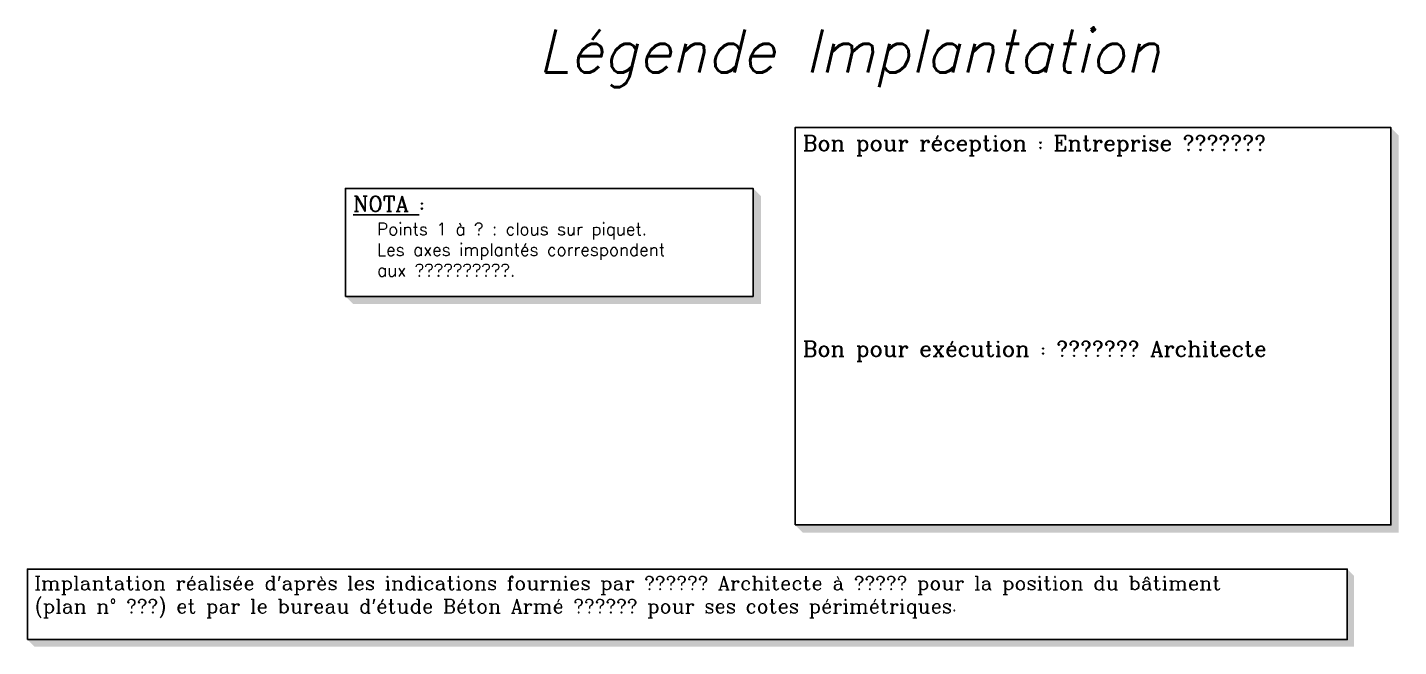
# Model space of a CAD drawing. Header units: metres. Extents: x 9606 to 9900, y 4805 to 4952.
# Drawn here: x 9688.91 to 9733.32, y 4871.57 to 4891.64 of the extents above; entities that cross this region are included whole.
import ezdxf

# ---------------------------------------------------------------- set-up
doc = ezdxf.new("R2010")
doc.units = ezdxf.units.M
doc.header["$LTSCALE"] = 2
doc.set_wipeout_variables(frame=1)
for name, color, linetype in [('Légende Bornage', 7, 'Continuous'), ('Légende Topo', 7, 'Continuous'), ('Wipeout', 255, 'Continuous')]:
    doc.layers.add(name, color=color, linetype=linetype)
doc.styles.add('bornage', font='romanc.shx', dxfattribs={"height": 0.32})
doc.styles.add('Cotation Alti', font='romans.shx', dxfattribs={"oblique": 13.5, "height": 0.28})
doc.styles.add('ROMANS', font='ROMANC.shx', dxfattribs={"height": 0.36})

msp = doc.modelspace()

# ---------------------------------------------------------------- linework, layer by layer
at = {"layer": 'Légende Topo', "flags": 128}
msp.add_lwpolyline([(9699.211, 4882.917), (9712.416, 4882.917), (9712.416, 4886.415), (9699.211, 4886.415)], close=True, dxfattribs=at)
at = {"layer": 'Légende Topo'}
for points in [[(9712.416, 4882.917), (9712.416, 4886.415), (9712.666, 4882.667), (9712.666, 4886.165)], [(9699.211, 4882.917), (9712.416, 4882.917), (9699.461, 4882.667), (9712.666, 4882.667)]]:
    msp.add_solid(points, dxfattribs=at)

# ---------------------------------------------------------------- texts
at = {"layer": 'Légende Bornage', "insert": (9699.461, 4886.165), "char_height": 0.5, "width": 12.70456, "attachment_point": 1, "rotation": 0, "style": 'bornage'}
msp.add_mtext('{\\LNOTA} :', dxfattribs=at)
at = {"layer": 'Légende Bornage', "insert": (9700.237, 4885.299), "char_height": 0.4, "width": 20.27558, "attachment_point": 1, "style": 'ROMANS'}
msp.add_mtext('Points 1 à ? : clous sur piquet.\\PLes axes implantés correspondent\\Paux ??????????.', dxfattribs=at)
at = {"layer": 'Légende Topo', "style": 'Cotation Alti', "oblique": 13.5}
msp.add_text('Légende Implantation', height=1.4, dxfattribs=at).set_placement((9705.448, 4890.169))

# ---------------------------------------------------------------- wipeouts: each hides what was drawn before it
msp.add_wipeout([(9688.912, 4871.791), (9688.912, 4874.076), (9731.656, 4874.076), (9731.656, 4871.791)]).dxf.layer = 'Légende Bornage'
at = {"lineweight": 30}
msp.add_wipeout([(9713.775, 4888.387), (9733.069, 4888.387), (9733.069, 4875.509), (9713.775, 4875.509)], dxfattribs=at).dxf.layer = 'Wipeout'

# ---------------------------------------------------------------- next in the draw order: linework, layer by layer
at = {"layer": 'Légende Topo', "flags": 128}
msp.add_lwpolyline([(9713.775, 4875.509), (9733.069, 4875.509), (9733.069, 4888.387), (9713.775, 4888.387)], close=True, dxfattribs=at)
at = {"layer": 'Légende Topo', "color": 1, "flags": 128}
msp.add_lwpolyline([(9688.912, 4871.791), (9731.656, 4871.791), (9731.656, 4874.076), (9688.912, 4874.076)], close=True, dxfattribs=at)
at = {"layer": 'Légende Topo'}
for points in [[(9733.069, 4875.509), (9733.069, 4888.387), (9733.319, 4875.259), (9733.319, 4888.137)], [(9713.775, 4875.509), (9733.069, 4875.509), (9714.025, 4875.259), (9733.319, 4875.259)]]:
    msp.add_solid(points, dxfattribs=at)
at = {"layer": 'Légende Topo', "color": 1}
for points in [[(9731.656, 4871.791), (9731.656, 4874.076), (9731.881, 4871.566), (9731.881, 4873.851)], [(9688.912, 4871.791), (9731.656, 4871.791), (9689.137, 4871.566), (9731.881, 4871.566)]]:
    msp.add_solid(points, dxfattribs=at)

# ---------------------------------------------------------------- next in the draw order: texts
at = {"layer": 'Légende Topo', "insert": (9714.025, 4888.137), "char_height": 0.5, "width": 18.79403, "attachment_point": 1, "style": 'ROMANS'}
msp.add_mtext('Bon pour réception : Entreprise ???????\\P\\P\\P\\P\\P\\P\\P\\PBon pour exécution : ??????? Architecte', dxfattribs=at)
at = {"layer": 'Légende Topo', "color": 1, "insert": (9689.137, 4873.851), "char_height": 0.45, "width": 42.29355, "attachment_point": 1, "style": 'ROMANS'}
msp.add_mtext("Implantation réalisée d'après les indications fournies par ?????? Architecte à ????? pour la position du bâtiment (plan n° ???) et par le bureau d'étude Béton Armé ?????? pour ses cotes périmétriques.  ", dxfattribs=at)

doc.saveas('drawing.dxf')
